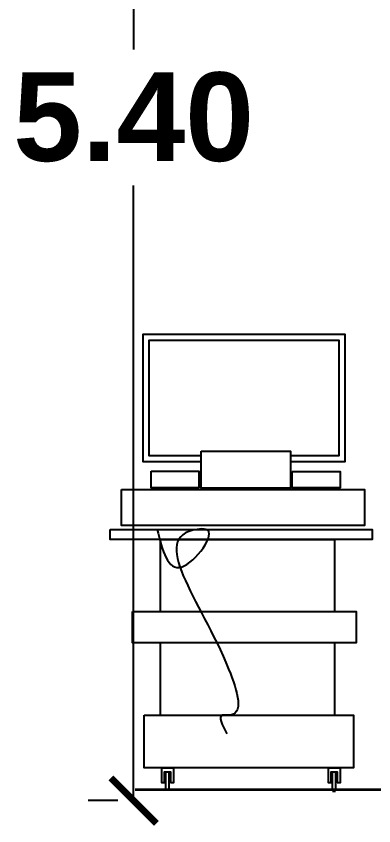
# Model space of a CAD drawing. Header units: inches. Extents: x -17070 to 527, y 504 to 2398.
# Drawn here: x -10361.692 to -10360.279, y 538.541 to 541.741 of the extents above; entities that cross this region are included whole.
import ezdxf

# ---------------------------------------------------------------- set-up
doc = ezdxf.new("R2010")
doc.units = ezdxf.units.IN
doc.layers.add('wall', color=7, linetype='Continuous', lineweight=30)
doc.styles.add('ROMANC', font='arialbd.ttf', dxfattribs={"height": 0.35})
doc.dimstyles.get("Standard").update_dxf_attribs({"dimtxt": 0.18, "dimasz": 0.18, "dimexe": 0.18, "dimexo": 0.0625, "dimgap": 0.09, "dimtad": 0, "dimtih": 1, "dimtoh": 1, "dimzin": 0, "dimdsep": 46, "dimtxsty": 'ROMANC', "dimblk": 'ARCHTICK', "dimcen": 0.09, "dimclrd": 25, "dimclre": 25, "dimadec": 0, "dimazin": 0, "dimtfac": 1, "dimtofl": 0, "dimtmove": 0, "dimatfit": 3, "dimldrblk": 'ARCHTICK', "dimfxl": 1, "dimtolj": 1, "dimtzin": 0, "dimarcsym": 0})

# ---------------------------------------------------------------- blocks, each defined once
blk = doc.blocks.new('_ARCHTICK')
at = {"color": 0, "linetype": 'ByBlock', "const_width": 0.15}
blk.add_lwpolyline([(-0.5, -0.5), (0.5, 0.5)], dxfattribs=at)
blk = doc.blocks.new('*D202')
at = {"color": 25, "lineweight": -2}
for p, q in [((-10361.228, 544.0419), (-10361.228, 541.6101)), ((-10361.1655, 544.0419), (-10361.048, 544.0419)), ((-10361.228, 538.6409), (-10361.228, 541.0727)), ((-10361.2905, 538.6409), (-10361.408, 538.6409))]:
    blk.add_line(p, q, dxfattribs=at)
at = {"layer": 'DEFPOINTS', "color": 0}
for p in [(-10361.228, 544.0419), (-10361.228, 538.6409), (-10361.228, 538.6409)]:
    blk.add_point(p, dxfattribs=at)
at = {"color": 25, "lineweight": -2, "xscale": 0.18, "yscale": 0.18, "zscale": 0.18}
for p, rotation in [((-10361.228, 544.0419), 90), ((-10361.228, 538.6409), 270)]:
    blk.add_blockref('_ARCHTICK', p, dxfattribs=dict(at, rotation=rotation))
at = {"color": 0, "insert": (-10361.228, 541.3414), "char_height": 0.35, "attachment_point": 5, "style": 'ROMANC'}
blk.add_mtext('\\A1;5.40', dxfattribs=at)

msp = doc.modelspace()

# ---------------------------------------------------------------- linework, layer by layer
at = {"color": 250}
for points in [[(-10360.96115, 539.98009), (-10361.19033, 539.98009), (-10361.19033, 540.48452), (-10360.39323, 540.48452), (-10360.39323, 539.98009), (-10360.60794, 539.98009)], [(-10360.96115, 540.00372), (-10361.1667, 540.00372), (-10361.1667, 540.46089), (-10360.41686, 540.46089), (-10360.41686, 540.00372), (-10360.60794, 540.00372)], [(-10361.12136, 539.38844), (-10361.12136, 539.67238), (-10360.43449, 539.67238), (-10360.43449, 539.38844)], [(-10361.12136, 538.9785), (-10361.12136, 539.26391)], [(-10360.43449, 539.26391), (-10360.43449, 538.9785)], [(-10361.1056, 538.7117), (-10361.11613, 538.7117), (-10361.11613, 538.77094), (-10361.07011, 538.77094), (-10361.07011, 538.7117), (-10361.08252, 538.7117)], [(-10360.44692, 538.7117), (-10360.45746, 538.7117), (-10360.45746, 538.77094), (-10360.41143, 538.77094), (-10360.41143, 538.7117), (-10360.42384, 538.7117)], [(-10361.1056, 538.7117), (-10361.1056, 538.75429), (-10361.08252, 538.75429), (-10361.08252, 538.7117)], [(-10361.10045, 538.68481), (-10361.10045, 538.75429), (-10361.08908, 538.75429), (-10361.08908, 538.68481)], [(-10360.44692, 538.7117), (-10360.44692, 538.75429), (-10360.42384, 538.75429), (-10360.42384, 538.7117)], [(-10360.44178, 538.68479), (-10360.44178, 538.75429), (-10360.4304, 538.75429), (-10360.4304, 538.68479)], [(-10360.4304, 538.67635), (-10360.44178, 538.67635)]]:
    msp.add_lwpolyline(points, dxfattribs=at)
for points in [[(-10360.96115, 540.02188), (-10360.60794, 540.02188), (-10360.60794, 539.87538), (-10360.96115, 539.87538)], [(-10361.15871, 539.94272), (-10360.96977, 539.94272), (-10360.96977, 539.87772), (-10361.15871, 539.87772)], [(-10360.60107, 539.94148), (-10360.41212, 539.94148), (-10360.41212, 539.87648), (-10360.60107, 539.87648)], [(-10361.27583, 539.87047), (-10360.31514, 539.87047), (-10360.31514, 539.72781), (-10361.27583, 539.72781)], [(-10361.32062, 539.71286), (-10360.28552, 539.71286), (-10360.28552, 539.67238), (-10361.32062, 539.67238)], [(-10361.23251, 539.38844), (-10360.3493, 539.38844), (-10360.3493, 539.26391), (-10361.23251, 539.26391)], [(-10361.18575, 538.9785), (-10360.35969, 538.9785), (-10360.35969, 538.77094), (-10361.18575, 538.77094)]]:
    msp.add_lwpolyline(points, close=True, dxfattribs=at)
msp.add_spline([(-10361.13549, 539.71286), (-10361.03885, 539.56396), (-10360.9422, 539.71286), (-10360.97672, 539.71286), (-10360.85247, 539.16061), (-10360.85247, 538.9785), (-10360.87663, 538.9785), (-10360.85937, 538.9055)], degree=3, dxfattribs=at)
at = {"layer": 'wall', "lineweight": 35}
msp.add_line((-10361.22221, 538.68481), (-10355.24593, 538.68461), dxfattribs=at)

# ---------------------------------------------------------------- dimensions: what is measured, and where the dimension line sits
dim = msp.add_linear_dim(base=(-10361.22804, 538.64089), p1=(-10361.22804, 544.04194), p2=(-10361.22804, 538.64089), angle=90, dimstyle='Standard')
dim.commit()
dim.dimension.update_dxf_attribs({"geometry": '*D202', "text_midpoint": (-10361.22804, 541.34142)})

doc.saveas('drawing.dxf')
